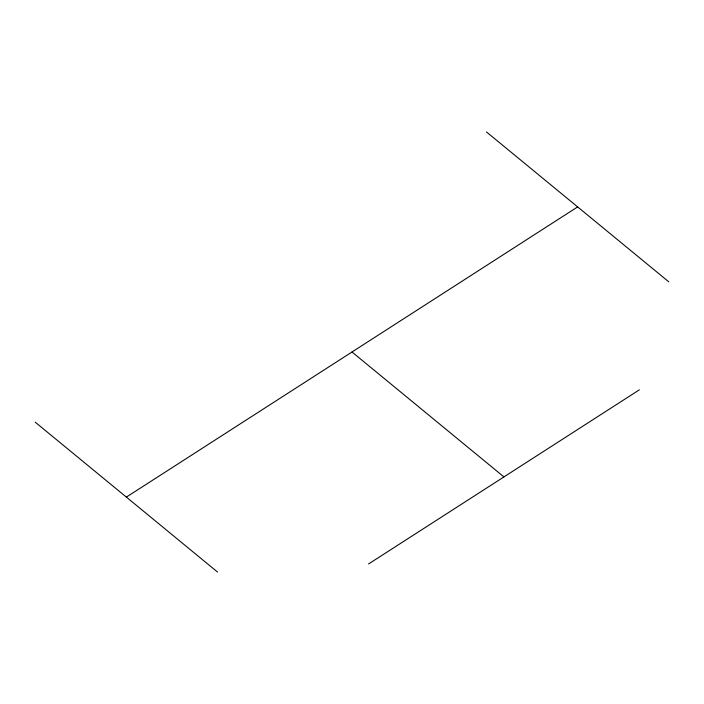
<?xml version="1.0" encoding="UTF-8"?>
<svg xmlns="http://www.w3.org/2000/svg" width="704" height="704" viewBox="0 0 704 704"><rect width="100%" height="100%" fill="white"/><g stroke="black" fill="none" stroke-linecap="round" stroke-linejoin="round"><path stroke-width="1.06" d="M126.368 497.103L577.632 206.897M368.562 563.974L639.32 389.858M486.464 131.947L668.8 281.846M352 352L503.941 476.916M35.2 422.154L217.536 572.053"/></g></svg>
